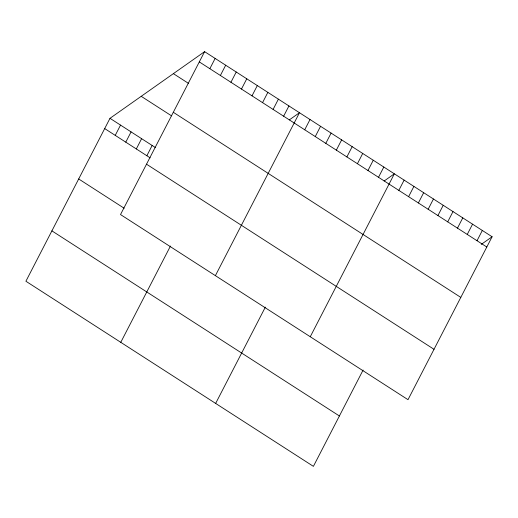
<?xml version="1.0" encoding="UTF-8"?>
<svg xmlns="http://www.w3.org/2000/svg" width="518" height="518" viewBox="0 0 518 518"><rect width="100%" height="100%" fill="white"/><g stroke="black" fill="none" stroke-linecap="round" stroke-linejoin="round"><path stroke-width="0.78" d="M204.604 51.645L120.513 214.562L408.009 399.682L492.1 236.758L204.604 51.645L109.991 118.318L25.9 281.242L313.396 466.355L363.099 370.066M115.236 135.373L120.532 125.11M125.777 142.159L131.073 131.896M136.318 148.951L141.615 138.682M146.859 155.737L152.156 145.474M209.842 68.693L215.145 58.43M220.383 75.486L225.686 65.216M230.931 82.271L236.227 72.002M241.472 89.057L246.769 78.794M120.772 342.333L170.474 246.037M252.013 95.843L257.31 85.58M262.555 102.635L267.851 92.366M273.096 109.421L278.393 99.152M283.637 116.207L288.934 105.944M215.384 275.654L299.475 112.73L289.284 119.917M304.72 129.785L310.017 119.516M315.261 136.571L320.558 126.301M325.803 143.356L331.099 133.094M336.344 150.142L341.64 139.879M215.65 403.418L265.352 307.129M346.885 156.935L352.182 146.665M357.426 163.72L362.723 153.457M367.968 170.506L373.264 160.243M378.509 177.298L383.812 167.029M310.263 336.739L394.353 173.815L384.155 181.002M398.828 190.378L404.124 180.109M408.605 196.672L413.901 186.402M418.376 202.965L423.672 192.696M428.153 209.259L433.449 198.99M437.924 215.553L443.227 205.29M447.701 221.846L452.997 211.584M457.478 228.14L462.775 217.877M467.249 234.434L472.552 224.171M477.026 240.728L482.323 230.465M481.267 244.392L492.1 236.758M199.3 61.907L486.803 247.021M173.381 73.647L188.533 83.404M173.303 112.283L460.8 297.397M141.213 96.316L171.523 115.831M109.991 118.318L155.452 147.591M104.694 128.587L150.155 157.861M146.51 164.187L434.013 349.3M78.691 178.963L124.152 208.236M51.904 230.866L339.4 415.98"/></g></svg>
